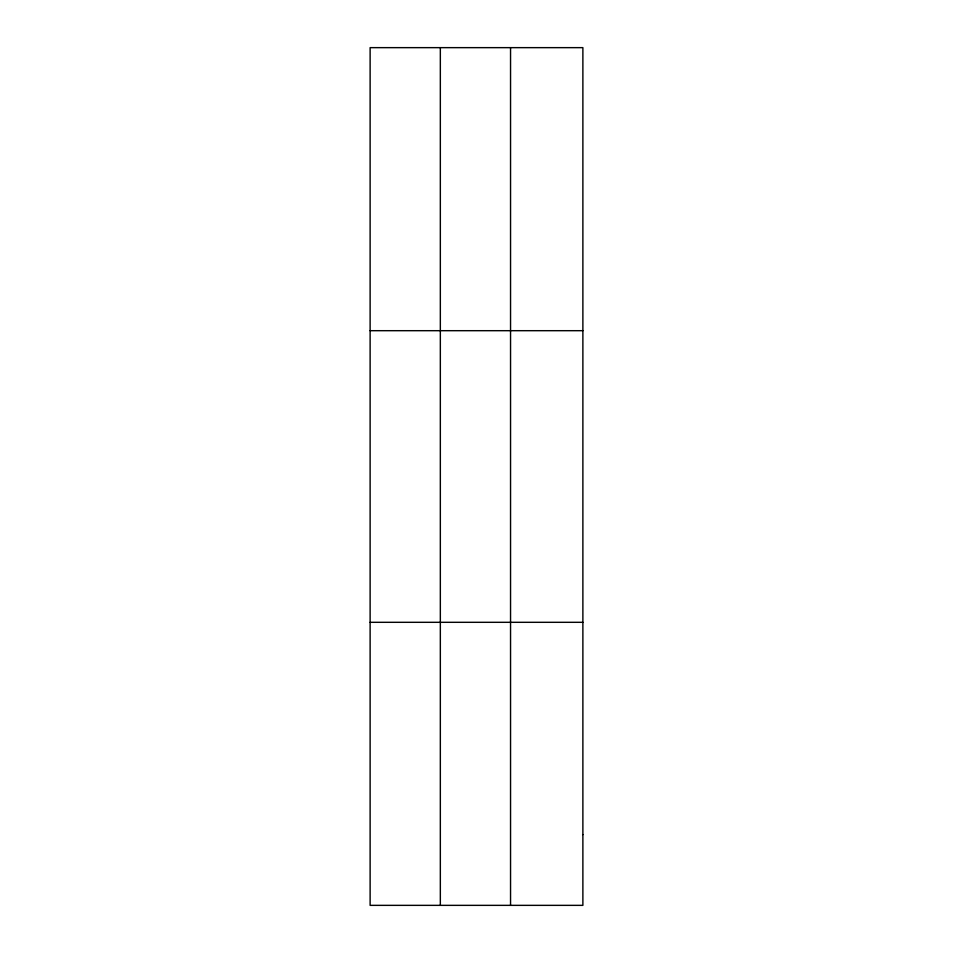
<?xml version="1.0" encoding="UTF-8"?>
<svg xmlns="http://www.w3.org/2000/svg" width="953" height="953" viewBox="0 0 953 953"><rect width="100%" height="100%" fill="white"/><g stroke="black" fill="none" stroke-linecap="round" stroke-linejoin="round"><path stroke-width="1.43" d="M510.546 905.35L510.546 47.65M370.121 330.691L582.879 330.691M370.121 622.309L582.879 622.309M440.334 47.65L440.334 905.35M582.879 834.59L582.879 905.35L370.121 905.35L370.121 47.65L582.879 47.65L582.879 834.59"/></g></svg>
